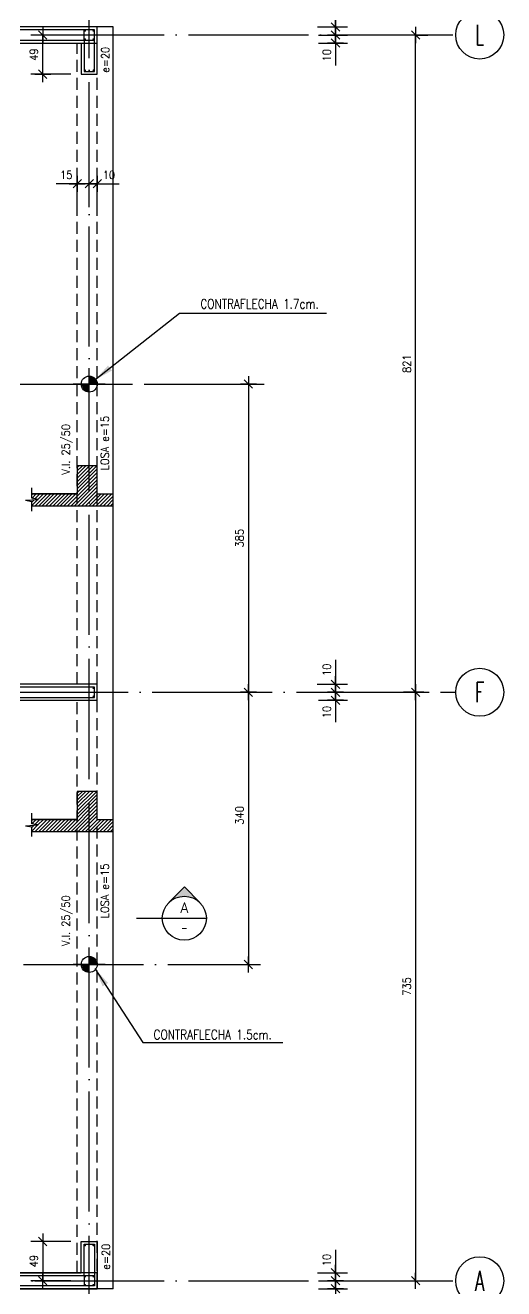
# Model space of a CAD drawing. Extents: x 2750 to 11313, y 3653 to 11429.
# Drawn here: x 7108 to 7705, y 4853 to 6431 of the extents above; entities that cross this region are included whole.
import ezdxf
from ezdxf.enums import TextEntityAlignment as Align

# ---------------------------------------------------------------- set-up
doc = ezdxf.new("R2010")
doc.units = 0
doc.header["$LTSCALE"] = 60
doc.header["$PDMODE"] = 1
doc.linetypes.add('EJES', pattern=[3, 2.5, -0.25, 0, -0.25])
doc.linetypes.add('HIDDEN', pattern=[0.375, 0.25, -0.125])
doc.layers.get('0').update_dxf_attribs({"linetype": 'CONTINUOUS'})
doc.layers.get('DEFPOINTS').update_dxf_attribs({"linetype": 'CONTINUOUS'})
for name, color, linetype in [('COTAS', 3, 'CONTINUOUS'), ('EJES', 1, 'EJES'), ('MALLA', 1, 'CONTINUOUS'), ('MUROS', 4, 'CONTINUOUS'), ('SECCION', 1, 'CONTINUOUS'), ('SHAFT', 1, 'CONTINUOUS'), ('TEXTO', 3, 'CONTINUOUS'), ('TEXTOS', 2, 'CONTINUOUS'), ('VIGAS', 2, 'CONTINUOUS')]:
    doc.layers.add(name, color=color, linetype=linetype)
doc.layers.add('NVSUP', color=250, linetype='CONTINUOUS', plot=False)
doc.styles.add('COTAS', font='romans.shx', dxfattribs={"width": 0.9})
doc.styles.add('ROMANS', font='romans.shx', dxfattribs={"width": 0.9, "height": 10})
doc.dimstyles.new('50', dxfattribs={"dimtxt": 10, "dimasz": 1, "dimexe": 15, "dimexo": 0, "dimgap": 6, "dimtad": 1, "dimdec": 8, "dimdsep": 46, "dimtxsty": 'COTAS', "dimblk": '$COTA$', "dimcen": 0.09, "dimdle": 10, "dimclrd": 256, "dimclre": 256, "dimclrt": 2, "dimadec": 0, "dimazin": 0, "dimtfac": 1, "dimtdec": 8, "dimtmove": 0, "dimatfit": 2, "dimfxl": 35, "dimfxlon": 1, "dimtolj": 1, "dimarcsym": 0})
doc.dimstyles.new('50$7', dxfattribs={"dimtxt": 10, "dimasz": 12, "dimexe": 15, "dimexo": 0, "dimgap": 6, "dimtad": 1, "dimdec": 8, "dimdsep": 46, "dimtxsty": 'COTAS', "dimblk": '$COTA$', "dimcen": 0.09, "dimdle": 10, "dimclrd": 256, "dimclre": 256, "dimclrt": 2, "dimadec": 0, "dimazin": 0, "dimtfac": 1, "dimtdec": 8, "dimtmove": 0, "dimatfit": 2, "dimfxl": 35, "dimfxlon": 1, "dimtolj": 1, "dimarcsym": 0})

# ---------------------------------------------------------------- blocks, each defined once
blk = doc.blocks.new('$EJE$')
at = {"color": 6}
blk.add_circle((0, 0), 30, dxfattribs=at)
at = {"color": 6, "style": 'COTAS', "width": 0.6}
blk.add_attdef('EJE', text='', height=25, dxfattribs=at).set_placement((0, 0), align=Align.MIDDLE)
blk = doc.blocks.new('$COTA$')
at = {"layer": 'COTAS'}
for p, q in [((0, -10), (0, 10)), ((5.303, 5.303), (-5.303, -5.303)), ((10, 0), (-10, 0))]:
    blk.add_line(p, q, dxfattribs=at)
blk = doc.blocks.new('*D17')
at = {"layer": 'COTAS', "lineweight": -2, "transparency": 16777216}
for p, q in [((7595, 6418.7), (7610, 6418.7)), ((7595, 5598.7), (7595, 6417.7)), ((7595, 5597.7), (7580, 5597.7))]:
    blk.add_line(p, q, dxfattribs=at)
at = {"layer": 'DEFPOINTS', "color": 0, "transparency": 16777216}
for p in [(7595, 6418.7), (7595, 6418.7), (7595, 5597.7)]:
    blk.add_point(p, dxfattribs=at)
at = {"layer": 'COTAS', "lineweight": -2, "transparency": 16777216}
for p, rotation in [((7595, 6418.7), 90), ((7595, 5597.7), 270)]:
    blk.add_blockref('$COTA$', p, dxfattribs=dict(at, rotation=rotation))
at = {"layer": 'COTAS', "color": 2, "transparency": 16777216, "insert": (7584, 6008.2), "char_height": 10, "attachment_point": 5, "rotation": 90, "style": 'COTAS'}
blk.add_mtext('\\A1;821', dxfattribs=at)
blk = doc.blocks.new('*D26')
at = {"layer": 'COTAS', "lineweight": -2, "transparency": 16777216}
for p, q in [((7560, 5597.7), (7610, 5597.7)), ((7595, 5596.7), (7595, 4863.7)), ((7560, 4862.7), (7610, 4862.7))]:
    blk.add_line(p, q, dxfattribs=at)
at = {"layer": 'DEFPOINTS', "color": 0, "transparency": 16777216}
for p in [(7533.8, 5597.7), (7533.8, 4862.7), (7595, 4862.7)]:
    blk.add_point(p, dxfattribs=at)
at = {"layer": 'COTAS', "lineweight": -2, "transparency": 16777216}
for p, rotation in [((7595, 5597.7), 90), ((7595, 4862.7), 270)]:
    blk.add_blockref('$COTA$', p, dxfattribs=dict(at, rotation=rotation))
at = {"layer": 'COTAS', "color": 2, "transparency": 16777216, "insert": (7584, 5230.2), "char_height": 10, "attachment_point": 5, "rotation": 90, "style": 'COTAS'}
blk.add_mtext('\\A1;735', dxfattribs=at)
blk = doc.blocks.new('*D63')
at = {"layer": 'COTAS', "lineweight": -2, "transparency": 16777216}
for p, q in [((6794.5, 6738.7), (6794.5, 6788.7)), ((7187.5, 6738.7), (7187.5, 6788.7)), ((6795.5, 6773.7), (7186.5, 6773.7))]:
    blk.add_line(p, q, dxfattribs=at)
at = {"layer": 'DEFPOINTS', "color": 0, "transparency": 16777216}
for p in [(7187.5, 6773.7), (6794.5, 6428.7), (7187.5, 6428.7)]:
    blk.add_point(p, dxfattribs=at)
at = {"layer": 'COTAS', "lineweight": -2, "transparency": 16777216, "rotation": 180}
blk.add_blockref('$COTA$', (6794.5, 6773.7), dxfattribs=at)
at = {"layer": 'COTAS', "lineweight": -2, "transparency": 16777216}
blk.add_blockref('$COTA$', (7187.5, 6773.7), dxfattribs=at)
at = {"layer": 'COTAS', "color": 2, "transparency": 16777216, "insert": (6991, 6784.7), "char_height": 10, "attachment_point": 5, "style": 'COTAS'}
blk.add_mtext('\\A1;393', dxfattribs=at)
blk = doc.blocks.new('*D68')
at = {"layer": 'COTAS', "lineweight": -2, "transparency": 16777216}
for p, q in [((7164.3, 4911.7), (7114.3, 4911.7)), ((7129.3, 4910.7), (7129.3, 4863.7)), ((7164.3, 4862.7), (7114.3, 4862.7))]:
    blk.add_line(p, q, dxfattribs=at)
at = {"layer": 'DEFPOINTS', "color": 0, "transparency": 16777216}
for p in [(7187.5, 4911.7), (7129.3, 4862.7), (7187.5, 4862.7)]:
    blk.add_point(p, dxfattribs=at)
at = {"layer": 'COTAS', "lineweight": -2, "transparency": 16777216}
for p, rotation in [((7129.3, 4911.7), 90), ((7129.3, 4862.7), 270)]:
    blk.add_blockref('$COTA$', p, dxfattribs=dict(at, rotation=rotation))
at = {"layer": 'COTAS', "color": 2, "transparency": 16777216, "insert": (7118.3, 4887.2), "char_height": 10, "attachment_point": 5, "rotation": 90, "style": 'COTAS'}
blk.add_mtext('\\A1;49', dxfattribs=at)
blk = doc.blocks.new('*D69')
at = {"layer": 'COTAS', "lineweight": -2, "transparency": 16777216}
for p, q in [((7164.3, 6418.7), (7114.3, 6418.7)), ((7129.3, 6370.7), (7129.3, 6417.7)), ((7164.3, 6369.7), (7114.3, 6369.7))]:
    blk.add_line(p, q, dxfattribs=at)
at = {"layer": 'DEFPOINTS', "color": 0, "transparency": 16777216}
for p in [(7129.3, 6418.7), (7187.5, 6418.7), (7187.5, 6369.7)]:
    blk.add_point(p, dxfattribs=at)
at = {"layer": 'COTAS', "lineweight": -2, "transparency": 16777216}
for p, rotation in [((7129.3, 6418.7), 90), ((7129.3, 6369.7), 270)]:
    blk.add_blockref('$COTA$', p, dxfattribs=dict(at, rotation=rotation))
at = {"layer": 'COTAS', "color": 2, "transparency": 16777216, "insert": (7118.3, 6394.2), "char_height": 10, "attachment_point": 5, "rotation": 90, "style": 'COTAS'}
blk.add_mtext('\\A1;49', dxfattribs=at)
blk = doc.blocks.new('*D92')
at = {"layer": 'COTAS', "lineweight": -2, "transparency": 16777216}
for p, q in [((7473.5, 6418.7), (7510, 6418.7)), ((7473.5, 6408.7), (7510, 6408.7)), ((7495, 6419.7), (7495, 6420.7)), ((7495, 6418.7), (7495, 6408.7)), ((7495, 6407.7), (7495, 6380.8))]:
    blk.add_line(p, q, dxfattribs=at)
at = {"layer": 'DEFPOINTS', "color": 0, "transparency": 16777216}
for p in [(7473.5, 6418.7), (7473.5, 6408.7), (7495, 6418.7)]:
    blk.add_point(p, dxfattribs=at)
at = {"layer": 'COTAS', "lineweight": -2, "transparency": 16777216}
for p, rotation in [((7495, 6418.7), 270), ((7495, 6408.7), 90)]:
    blk.add_blockref('$COTA$', p, dxfattribs=dict(at, rotation=rotation))
at = {"layer": 'COTAS', "color": 2, "transparency": 16777216, "insert": (7484, 6393.4), "char_height": 10, "attachment_point": 5, "rotation": 90, "style": 'COTAS'}
blk.add_mtext('\\A1;10', dxfattribs=at)
blk = doc.blocks.new('*D93')
at = {"layer": 'COTAS', "lineweight": -2, "transparency": 16777216}
for p, q in [((7495, 6457.3), (7495, 6428.7)), ((7472.4, 6428.7), (7510, 6428.7)), ((7495, 6429.7), (7495, 6430.7)), ((7495, 6418.7), (7495, 6428.7)), ((7495, 6418.7), (7495, 6428.7)), ((7473.5, 6418.7), (7510, 6418.7)), ((7495, 6417.7), (7495, 6416.7))]:
    blk.add_line(p, q, dxfattribs=at)
at = {"layer": 'DEFPOINTS', "color": 0, "transparency": 16777216}
for p in [(7472.4, 6428.7), (7495, 6428.7), (7473.5, 6418.7)]:
    blk.add_point(p, dxfattribs=at)
at = {"layer": 'COTAS', "lineweight": -2, "transparency": 16777216}
for p, rotation in [((7495, 6428.7), 270), ((7495, 6418.7), 90)]:
    blk.add_blockref('$COTA$', p, dxfattribs=dict(at, rotation=rotation))
at = {"layer": 'COTAS', "color": 2, "transparency": 16777216, "insert": (7484, 6444.6), "char_height": 10, "attachment_point": 5, "rotation": 90, "style": 'COTAS'}
blk.add_mtext('\\A1;10', dxfattribs=at)
blk = doc.blocks.new('*D94')
at = {"layer": 'COTAS', "lineweight": -2, "transparency": 16777216}
for p, q in [((7473.5, 5597.7), (7510, 5597.7)), ((7473.5, 5587.7), (7510, 5587.7)), ((7495, 5598.7), (7495, 5599.7)), ((7495, 5597.7), (7495, 5587.7)), ((7495, 5586.7), (7495, 5560.4))]:
    blk.add_line(p, q, dxfattribs=at)
at = {"layer": 'DEFPOINTS', "color": 0, "transparency": 16777216}
for p in [(7473.5, 5597.7), (7473.5, 5587.7), (7495, 5597.7)]:
    blk.add_point(p, dxfattribs=at)
at = {"layer": 'COTAS', "lineweight": -2, "transparency": 16777216}
for p, rotation in [((7495, 5597.7), 270), ((7495, 5587.7), 90)]:
    blk.add_blockref('$COTA$', p, dxfattribs=dict(at, rotation=rotation))
at = {"layer": 'COTAS', "color": 2, "transparency": 16777216, "insert": (7484, 5573.1), "char_height": 10, "attachment_point": 5, "rotation": 90, "style": 'COTAS'}
blk.add_mtext('\\A1;10', dxfattribs=at)
blk = doc.blocks.new('*D95')
at = {"layer": 'COTAS', "lineweight": -2, "transparency": 16777216}
for p, q in [((7495, 5638.4), (7495, 5607.7)), ((7472.1, 5607.7), (7510, 5607.7)), ((7495, 5608.7), (7495, 5609.7)), ((7495, 5597.7), (7495, 5607.7)), ((7495, 5597.7), (7495, 5607.7)), ((7473.5, 5597.7), (7510, 5597.7)), ((7495, 5596.7), (7495, 5595.7))]:
    blk.add_line(p, q, dxfattribs=at)
at = {"layer": 'DEFPOINTS', "color": 0, "transparency": 16777216}
for p in [(7472.1, 5607.7), (7495, 5607.7), (7473.5, 5597.7)]:
    blk.add_point(p, dxfattribs=at)
at = {"layer": 'COTAS', "lineweight": -2, "transparency": 16777216}
for p, rotation in [((7495, 5607.7), 270), ((7495, 5597.7), 90)]:
    blk.add_blockref('$COTA$', p, dxfattribs=dict(at, rotation=rotation))
at = {"layer": 'COTAS', "color": 2, "transparency": 16777216, "insert": (7484, 5625.7), "char_height": 10, "attachment_point": 5, "rotation": 90, "style": 'COTAS'}
blk.add_mtext('\\A1;10', dxfattribs=at)
blk = doc.blocks.new('*D96')
at = {"layer": 'COTAS', "lineweight": -2, "transparency": 16777216}
for p, q in [((7473.5, 4862.7), (7510, 4862.7)), ((7495, 4863.7), (7495, 4864.7)), ((7495, 4862.7), (7495, 4852.7)), ((7473.5, 4852.7), (7510, 4852.7)), ((7495, 4851.7), (7495, 4824.8))]:
    blk.add_line(p, q, dxfattribs=at)
at = {"layer": 'DEFPOINTS', "color": 0, "transparency": 16777216}
for p in [(7473.5, 4862.7), (7495, 4862.7), (7473.5, 4852.7)]:
    blk.add_point(p, dxfattribs=at)
at = {"layer": 'COTAS', "lineweight": -2, "transparency": 16777216}
for p, rotation in [((7495, 4862.7), 270), ((7495, 4852.7), 90)]:
    blk.add_blockref('$COTA$', p, dxfattribs=dict(at, rotation=rotation))
at = {"layer": 'COTAS', "color": 2, "transparency": 16777216, "insert": (7484, 4837.4), "char_height": 10, "attachment_point": 5, "rotation": 90, "style": 'COTAS'}
blk.add_mtext('\\A1;10', dxfattribs=at)
blk = doc.blocks.new('*D97')
at = {"layer": 'COTAS', "lineweight": -2, "transparency": 16777216}
for p, q in [((7495, 4901.3), (7495, 4872.7)), ((7472.4, 4872.7), (7510, 4872.7)), ((7473.5, 4862.7), (7510, 4862.7)), ((7495, 4873.7), (7495, 4874.7)), ((7495, 4862.7), (7495, 4872.7)), ((7495, 4862.7), (7495, 4872.7)), ((7495, 4861.7), (7495, 4860.7))]:
    blk.add_line(p, q, dxfattribs=at)
at = {"layer": 'DEFPOINTS', "color": 0, "transparency": 16777216}
for p in [(7472.4, 4872.7), (7473.5, 4862.7), (7495, 4872.7)]:
    blk.add_point(p, dxfattribs=at)
at = {"layer": 'COTAS', "lineweight": -2, "transparency": 16777216}
for p, rotation in [((7495, 4872.7), 270), ((7495, 4862.7), 90)]:
    blk.add_blockref('$COTA$', p, dxfattribs=dict(at, rotation=rotation))
at = {"layer": 'COTAS', "color": 2, "transparency": 16777216, "insert": (7484, 4888.6), "char_height": 10, "attachment_point": 5, "rotation": 90, "style": 'COTAS'}
blk.add_mtext('\\A1;10', dxfattribs=at)
blk = doc.blocks.new('*U185')
at = {"layer": 'TEXTO', "linetype": 'Continuous'}
for points in [[(-0.1, 0), (0, 0), (-0.071, 0.071)], [(0, 0.1), (-0.071, 0.071), (0, 0)], [(0.1, 0), (0, 0), (0.071, -0.071)], [(0, -0.1), (0.071, -0.071), (0, 0)]]:
    blk.add_solid(points, dxfattribs=at)
blk = doc.blocks.new('PUNTO')
at = {"layer": 'TEXTO', "color": 3, "linetype": 'Continuous'}
for p, q in [((0, -0.2), (0, 0.2)), ((-0.2, 0), (0.2, 0))]:
    blk.add_line(p, q, dxfattribs=at)
blk.add_circle((0, 0), 0.1, dxfattribs=at)
blk.add_blockref('*U185', (0, 0), dxfattribs=at)
blk = doc.blocks.new('*D186')
at = {"layer": 'COTAS', "lineweight": -2, "transparency": 16777216}
for p, q in [((7351.1, 5982.7), (7401.1, 5982.7)), ((7386.1, 5981.7), (7386.1, 5598.7)), ((7351.1, 5597.7), (7401.1, 5597.7))]:
    blk.add_line(p, q, dxfattribs=at)
at = {"layer": 'DEFPOINTS', "color": 0, "transparency": 16777216}
for p in [(7265.7, 5982.7), (7267.3, 5597.7), (7386.1, 5597.7)]:
    blk.add_point(p, dxfattribs=at)
at = {"layer": 'COTAS', "lineweight": -2, "transparency": 16777216}
for p, rotation in [((7386.1, 5982.7), 90), ((7386.1, 5597.7), 270)]:
    blk.add_blockref('$COTA$', p, dxfattribs=dict(at, rotation=rotation))
at = {"layer": 'COTAS', "color": 2, "transparency": 16777216, "insert": (7375.1, 5790.2), "char_height": 10, "attachment_point": 5, "rotation": 90, "style": 'COTAS'}
blk.add_mtext('\\A1;385', dxfattribs=at)
blk = doc.blocks.new('*D187')
at = {"layer": 'COTAS', "lineweight": -2, "transparency": 16777216}
for p, q in [((7351.1, 5597.7), (7401.1, 5597.7)), ((7386.1, 5596.7), (7386.1, 5258.7)), ((7351.1, 5257.7), (7401.1, 5257.7))]:
    blk.add_line(p, q, dxfattribs=at)
at = {"layer": 'DEFPOINTS', "color": 0, "transparency": 16777216}
for p in [(7267.3, 5597.7), (7200.7, 5257.7), (7386.1, 5257.7)]:
    blk.add_point(p, dxfattribs=at)
at = {"layer": 'COTAS', "lineweight": -2, "transparency": 16777216}
for p, rotation in [((7386.1, 5597.7), 90), ((7386.1, 5257.7), 270)]:
    blk.add_blockref('$COTA$', p, dxfattribs=dict(at, rotation=rotation))
at = {"layer": 'COTAS', "color": 2, "transparency": 16777216, "insert": (7375.1, 5444), "char_height": 10, "attachment_point": 5, "rotation": 90, "style": 'COTAS'}
blk.add_mtext('\\A1;340', dxfattribs=at)
blk = doc.blocks.new('*U201')
blk.add_hatch(color=1).paths.add_polyline_path([(0, 66.6), (-19.3, 47.1, -0.197299), (0, 55, -0.197299), (19.3, 47.1)])
at = {"color": 1}
for p, q in [((-252.8, 27.5), (-252.8, 64.5)), ((-252.8, 64.5), (-241.1, 27.5)), ((0, 66.6), (-19.3, 47.1)), ((0, 66.6), (19.3, 47.1))]:
    blk.add_line(p, q, dxfattribs=at)
at = {"color": 6}
for p, q in [((-210.4, 27.5), (-252.8, 27.5)), ((-59.8, 27.5), (27.5, 27.5))]:
    blk.add_line(p, q, dxfattribs=at)
at = {"color": 1}
blk.add_circle((0, 27.5), 27.5, dxfattribs=at)
blk.add_solid([(-252.8, 27.5), (-252.8, 64.5), (-241.1, 27.5)], dxfattribs=at)
at = {"color": 4, "style": 'COTAS'}
blk.add_attdef('SECCION', text='', height=13, dxfattribs=at).set_placement((0, 40.7), align=Align.MIDDLE)
at = {"color": 2, "style": 'COTAS', "width": 0.9}
blk.add_attdef('PLANO', text='', height=7.93, dxfattribs=at).set_placement((0, 15.1), align=Align.MIDDLE)
blk = doc.blocks.new('*D202')
at = {"layer": 'COTAS', "lineweight": -2, "transparency": 16777216}
for p, q in [((7172.5, 6203.8), (7172.5, 6247.9)), ((7187.5, 6203.8), (7187.5, 6247.9)), ((7172.5, 6232.9), (7146.2, 6232.9)), ((7186.5, 6232.9), (7173.5, 6232.9))]:
    blk.add_line(p, q, dxfattribs=at)
at = {"layer": 'DEFPOINTS', "color": 0, "transparency": 16777216}
for p in [(7172.5, 6232.9), (7172.5, 6203.8), (7187.5, 6203.8)]:
    blk.add_point(p, dxfattribs=at)
at = {"layer": 'COTAS', "lineweight": -2, "transparency": 16777216, "rotation": 180}
blk.add_blockref('$COTA$', (7172.5, 6232.9), dxfattribs=at)
at = {"layer": 'COTAS', "lineweight": -2, "transparency": 16777216}
blk.add_blockref('$COTA$', (7187.5, 6232.9), dxfattribs=at)
at = {"layer": 'COTAS', "color": 2, "transparency": 16777216, "insert": (7158.8, 6243.9), "char_height": 10, "attachment_point": 5, "style": 'COTAS'}
blk.add_mtext('\\A1;15', dxfattribs=at)
blk = doc.blocks.new('*D203')
at = {"layer": 'COTAS', "lineweight": -2, "transparency": 16777216}
for p, q in [((7187.5, 6203.8), (7187.5, 6247.9)), ((7197.5, 6203.8), (7197.5, 6247.9)), ((7186.5, 6232.9), (7185.5, 6232.9)), ((7187.5, 6232.9), (7197.5, 6232.9)), ((7198.5, 6232.9), (7224.7, 6232.9))]:
    blk.add_line(p, q, dxfattribs=at)
at = {"layer": 'DEFPOINTS', "color": 0, "transparency": 16777216}
for p in [(7197.5, 6232.9), (7187.5, 6203.8), (7197.5, 6203.8)]:
    blk.add_point(p, dxfattribs=at)
at = {"layer": 'COTAS', "lineweight": -2, "transparency": 16777216}
blk.add_blockref('$COTA$', (7187.5, 6232.9), dxfattribs=at)
at = {"layer": 'COTAS', "lineweight": -2, "transparency": 16777216, "rotation": 180}
blk.add_blockref('$COTA$', (7197.5, 6232.9), dxfattribs=at)
at = {"layer": 'COTAS', "color": 2, "transparency": 16777216, "insert": (7212.1, 6243.9), "char_height": 10, "attachment_point": 5, "style": 'COTAS'}
blk.add_mtext('\\A1;10', dxfattribs=at)

msp = doc.modelspace()

# ---------------------------------------------------------------- hatches: boundary and pattern name
at = {"layer": 'SHAFT'}
h = msp.add_hatch(dxfattribs=at)
h.set_pattern_fill('ANSI31', color=9)
h.set_pattern_definition([(45, (3523.3048, -42.5207), (-2.245064, 2.245064), [])])
h.paths.add_polyline_path([(7187.45585631, 5880.49612872), (7197.45585631, 5880.49612872), (7197.45585631, 5845.49612872), (7217.45585631, 5845.49612872), (7217.45585631, 5830.49612872), (7197.45585631, 5830.49612872), (7187.45585631, 5830.49612872)])
h.paths.add_polyline_path([(7115.66278989, 5839.99612872), (7115.66278989, 5845.49612872), (7172.45585631, 5845.49612872), (7172.45585631, 5880.49612872), (7187.45585631, 5880.49612872), (7187.45585631, 5830.49612872), (7115.66278989, 5830.49612872), (7115.66278989, 5835.99612872), (7107.66278989, 5837.49612872), (7123.66278989, 5838.49612872)])
h = msp.add_hatch(dxfattribs=at)
h.set_pattern_fill('ANSI31', color=9)
h.set_pattern_definition([(45, (3523.3048, -449.0266), (-2.245064, 2.245064), [])])
h.paths.add_polyline_path([(7187.45585631, 5473.99018379), (7197.45585631, 5473.99018379), (7197.45585631, 5438.99018379), (7217.45585631, 5438.99018379), (7217.45585631, 5423.99018379), (7197.45585631, 5423.99018379), (7187.45585631, 5423.99018379)])
h.paths.add_polyline_path([(7115.66278989, 5433.49018379), (7115.66278989, 5438.99018379), (7172.45585631, 5438.99018379), (7172.45585631, 5473.99018379), (7187.45585631, 5473.99018379), (7187.45585631, 5423.99018379), (7115.66278989, 5423.99018379), (7115.66278989, 5429.49018379), (7107.66278989, 5430.99018379), (7123.66278989, 5431.99018379)])

# ---------------------------------------------------------------- linework, layer by layer
at = {"layer": 'EJES'}
for points in [[(7187.45585631, 4408.70691493), (7187.45585631, 6873.70691493)], [(3348.95585631, 6418.70691493), (7644.95585631, 6418.70691493)], [(7075.74099728, 5982.70691493), (7410.76376828, 5982.70691493)], [(7136.06758445, 5982.70691493), (7241.32644156, 5982.70691493)], [(6545.54844281, 5597.70691493), (7644.95585631, 5597.70691493)], [(7105.36061877, 5257.70691493), (7359.54363655, 5257.70691493)], [(3348.95585631, 4862.70691493), (7644.95585631, 4862.70691493)]]:
    msp.add_lwpolyline(points, dxfattribs=at)
at = {"layer": 'MALLA'}
for p, q in [((7180.95585631, 6412.20691493), (7180.95585631, 6425.20691493)), ((7180.95585631, 6412.20691493), (7193.95585631, 6412.20691493)), ((7180.95585631, 4869.20691493), (7180.95585631, 4856.20691493)), ((7180.95585631, 4869.20691493), (7193.95585631, 4869.20691493))]:
    msp.add_line(p, q, dxfattribs=at)
for points in [[(6797.95585631, 6412.20691493), (7180.95585631, 6412.20691493), (7180.95585631, 6373.20691493), (7193.95585631, 6373.20691493), (7193.95585631, 6425.20691493), (6797.95585631, 6425.20691493)], [(6648.95585631, 5604.20691493), (6648.95585631, 5777.70691493), (6635.95585631, 5777.70691493), (6635.95585631, 5591.20691493), (7193.95585631, 5591.20691493), (7193.95585631, 5604.20691493)], [(7193.95585631, 4908.20691493), (7193.95585631, 4856.20691493), (6797.95585631, 4856.20691493), (6797.95585631, 4869.20691493), (7180.95585631, 4869.20691493), (7180.95585631, 4908.20691493)]]:
    msp.add_lwpolyline(points, close=True, dxfattribs=at)
for points in [[(7181.58085631, 6423.95691493, 1.25, 1.25, -1), (7182.83085631, 6423.95691493, 1.25, 1.25, -1)], [(7192.08085631, 6423.95691493, 1.25, 1.25, -1), (7193.33085631, 6423.95691493, 1.25, 1.25, -1)], [(7181.58085631, 6413.45691493, 1.25, 1.25, -1), (7182.83085631, 6413.45691493, 1.25, 1.25, -1)], [(7192.08085631, 6413.45691493, 1.25, 1.25, -1), (7193.33085631, 6413.45691493, 1.25, 1.25, -1)], [(7181.58085631, 6374.45691493, 1.25, 1.25, -1), (7182.83085631, 6374.45691493, 1.25, 1.25, -1)], [(7192.08085631, 6374.45691493, 1.25, 1.25, -1), (7193.33085631, 6374.45691493, 1.25, 1.25, -1)], [(7192.08085631, 5602.95691493, 1.25, 1.25, -1), (7193.33085631, 5602.95691493, 1.25, 1.25, -1)], [(7192.08085631, 5592.45691493, 1.25, 1.25, -1), (7193.33085631, 5592.45691493, 1.25, 1.25, -1)], [(7181.58085631, 4906.95691493, 1.25, 1.25, -1), (7182.83085631, 4906.95691493, 1.25, 1.25, -1)], [(7192.08085631, 4906.95691493, 1.25, 1.25, -1), (7193.33085631, 4906.95691493, 1.25, 1.25, -1)], [(7181.58085631, 4867.95691493, 1.25, 1.25, -1), (7182.83085631, 4867.95691493, 1.25, 1.25, -1)], [(7192.08085631, 4867.95691493, 1.25, 1.25, -1), (7193.33085631, 4867.95691493, 1.25, 1.25, -1)], [(7181.58085631, 4857.45691493, 1.25, 1.25, -1), (7182.83085631, 4857.45691493, 1.25, 1.25, -1)], [(7192.08085631, 4857.45691493, 1.25, 1.25, -1), (7193.33085631, 4857.45691493, 1.25, 1.25, -1)]]:
    msp.add_lwpolyline(points, format="xyseb", close=True, dxfattribs=at)
at = {"layer": 'MUROS'}
for points in [[(6794.45585631, 6408.70691493), (7177.45585631, 6408.70691493), (7177.45585631, 6369.70691493), (7197.45585631, 6369.70691493), (7197.45585631, 6428.70691493), (6794.45585631, 6428.70691493)], [(6652.45585631, 5607.70691493), (6652.45585631, 5781.20691493), (6632.45585631, 5781.20691493), (6632.45585631, 5587.70691493), (7197.45585631, 5587.70691493), (7197.45585631, 5607.70691493)], [(7197.45585631, 4911.70691493), (7197.45585631, 4852.70691493), (6794.45585631, 4852.70691493), (6794.45585631, 4872.70691493), (7177.45585631, 4872.70691493), (7177.45585631, 4911.70691493)]]:
    msp.add_lwpolyline(points, close=True, dxfattribs=at)
at = {"layer": 'NVSUP'}
for points in [[(6794.45585631, 6408.70691493), (7197.45585631, 6408.70691493), (7197.45585631, 6428.70691493), (6794.45585631, 6428.70691493)], [(6794.45585631, 4852.70691493), (7197.45585631, 4852.70691493), (7197.45585631, 4872.70691493), (6794.45585631, 4872.70691493)]]:
    msp.add_lwpolyline(points, close=True, dxfattribs=at)
at = {"layer": 'SECCION', "color": 9}
for p, q in [((7107.66278989, 5837.49612872), (7115.66278989, 5835.99612872)), ((7107.66278989, 5430.99018379), (7115.66278989, 5429.49018379))]:
    msp.add_line(p, q, dxfattribs=at)
at = {"layer": 'SECCION'}
for points in [[(7197.45585631, 5880.49612872), (7172.45585631, 5880.49612872)], [(7172.45585631, 5880.49612872), (7172.45585631, 5845.49612872)], [(7197.45585631, 5845.49612872), (7197.45585631, 5880.49612872)], [(7172.45585631, 5845.49612872), (7115.66278989, 5845.49612872)], [(7115.66278989, 5845.49612872), (7172.45585631, 5845.49612872)], [(7197.45585631, 5845.49612872), (7217.45585631, 5845.49612872)], [(7115.66278989, 5830.49612872), (7217.45585631, 5830.49612872)], [(7197.45585631, 5473.99018379), (7172.45585631, 5473.99018379)], [(7172.45585631, 5473.99018379), (7172.45585631, 5438.99018379)], [(7197.45585631, 5438.99018379), (7197.45585631, 5473.99018379)], [(7172.45585631, 5438.99018379), (7115.66278989, 5438.99018379)], [(7115.66278989, 5438.99018379), (7172.45585631, 5438.99018379)], [(7197.45585631, 5438.99018379), (7217.45585631, 5438.99018379)], [(7115.66278989, 5423.99018379), (7217.45585631, 5423.99018379)]]:
    msp.add_lwpolyline(points, dxfattribs=at)
at = {"layer": 'SECCION', "color": 9}
for points in [[(7107.66278989, 5837.49612872), (7123.66278989, 5838.49612872), (7115.66278989, 5839.99612872), (7115.66278989, 5853.09436033)], [(7115.66278989, 5823.90614455), (7115.66278989, 5835.99612872)], [(7107.66278989, 5430.99018379), (7123.66278989, 5431.99018379), (7115.66278989, 5433.49018379), (7115.66278989, 5446.5884154)], [(7115.66278989, 5417.40019962), (7115.66278989, 5429.49018379)]]:
    msp.add_lwpolyline(points, dxfattribs=at)
at = {"layer": 'VIGAS'}
for p, q in [((7217.45585631, 6428.70691493), (7197.45585631, 6428.70691493)), ((7217.45585631, 4852.70691493), (7217.45585631, 6428.70691493)), ((7217.45585631, 4852.70691493), (7197.45585631, 4852.70691493))]:
    msp.add_line(p, q, dxfattribs=at)
at = {"layer": 'VIGAS', "linetype": 'HIDDEN'}
for p, q in [((7197.45585631, 5607.70691493), (7197.45585631, 6428.70691493)), ((7172.45585631, 5607.70691493), (7172.45585631, 6408.70691493)), ((7172.45585631, 4872.70691493), (7172.45585631, 5587.70691493)), ((7197.45585631, 4852.70691493), (7197.45585631, 5587.70691493))]:
    msp.add_line(p, q, dxfattribs=at)

# ---------------------------------------------------------------- block references
for name, p, values in [('$EJE$', (7674.95585631, 6418.70691493), {'EJE': 'L'}), ('$EJE$', (7674.95585631, 5597.70691493), {'EJE': 'F'}), ('*U201', (7306.17477217, 5287.97942407), {'SECCION': 'A', 'PLANO': '-'}), ('$EJE$', (7674.95585631, 4862.70691493), {'EJE': 'A'})]:
    msp.add_blockref(name, p).add_auto_attribs(values)
at = {"layer": 'TEXTO', "color": 3, "xscale": 100, "yscale": 100, "zscale": 100, "rotation": 90}
for p in [(7187.45585631, 5982.70691493), (7187.45585631, 5257.70691493)]:
    msp.add_blockref('PUNTO', p, dxfattribs=at)

# ---------------------------------------------------------------- texts
at = {"layer": 'TEXTOS', "style": 'ROMANS', "width": 0.9}
for s, p in [('e=20', (7207.46617217, 6387.75625429)), ('LOSA e=15', (7206.90977743, 5908.90361681)), ('V.I. 25/50', (7158.93267001, 5901.10759996)), ('LOSA e=15', (7206.90977743, 5349.46250732)), ('V.I. 25/50', (7158.93267001, 5312.41837276)), ('e=20', (7208.20750582, 4892.6979274))]:
    msp.add_text(s, height=10, rotation=90, dxfattribs=at).set_placement(p, align=Align.MIDDLE)
at = {"layer": 'TEXTOS', "style": 'ROMANS', "width": 0.8}
for s, p in [('CONTRAFLECHA 1.7cm.', (7400.03923778, 6082.87338647)), ('CONTRAFLECHA 1.5cm.', (7341.55224614, 5170.10628552))]:
    msp.add_text(s, height=12, dxfattribs=at).set_placement(p, align=Align.MIDDLE)

# ---------------------------------------------------------------- dimensions: what is measured, and where the dimension line sits
at = {"layer": 'COTAS'}
dim = msp.add_linear_dim(base=(7187.4558563143, 6773.7069149326), p1=(6794.4558563143, 6428.7069149326), p2=(7187.4558563143, 6428.7069149326), dimstyle='50', override={"dimtmove": 1}, dxfattribs=at)
dim.commit()
dim.dimension.update_dxf_attribs({"geometry": '*D63', "text_midpoint": (6990.9558563143, 6784.7069149326)})
for base, p1, p2, picture, middle in [((7494.9558563143, 6428.7069149326), (7473.4993577727, 6418.7069149326), (7472.4131277166, 6428.7069149326), '*D93', (7494.9558563143, 6444.6098711581)), ((7494.9558563143, 5607.7069149326), (7473.4993577727, 5597.7069149326), (7472.1415702026, 5607.7069149326), '*D95', (7494.9558563143, 5625.7400478343)), ((7386.0917253035, 5257.7069149326), (7267.2837807658, 5597.7069149326), (7200.6795055428, 5257.7069149326), '*D187', (7386.0917253035, 5443.9569149326)), ((7494.9558563143, 4872.7069149326), (7473.4993577727, 4862.7069149326), (7472.4131277166, 4872.7069149326), '*D97', (7494.9558563143, 4888.6098711581))]:
    dim = msp.add_linear_dim(base=base, p1=p1, p2=p2, angle=90, dimstyle='50', override={"dimtmove": 1}, dxfattribs=at)
    dim.commit()
    dim.dimension.update_dxf_attribs({"geometry": picture, "text_midpoint": middle, "dimtype": 160})
for base, p1, p2, angle, picture, middle in [((7129.2808131513, 6418.7069149326), (7187.4558563143, 6369.7069149326), (7187.4558563143, 6418.7069149326), 90, '*D69', (7118.2808131513, 6394.2069149326)), ((7594.9558563143, 6418.7069149326), (7594.9558563143, 5597.7069149326), (7594.9558563143, 6418.7069149326), 90, '*D17', (7583.9558563143, 6008.2069149326)), ((7197.4558563143, 6232.8850691834), (7187.4558563143, 6203.8102473182), (7197.4558563143, 6203.8102473182), 180, '*D203', (7212.0987134572, 6243.8850691834)), ((7129.2808131513, 4862.7069149326), (7187.4558563143, 4911.7069149326), (7187.4558563143, 4862.7069149326), 90, '*D68', (7118.2808131513, 4887.2069149326))]:
    dim = msp.add_linear_dim(base=base, p1=p1, p2=p2, angle=angle, dimstyle='50', dxfattribs=at)
    dim.commit()
    dim.dimension.update_dxf_attribs({"geometry": picture, "text_midpoint": middle})
for base, p1, p2, picture, middle in [((7494.9558563143, 6418.7069149326), (7473.4993577727, 6408.7069149326), (7473.4993577727, 6418.7069149326), '*D92', (7494.9558563143, 6393.4441754969)), ((7494.9558563143, 5597.7069149326), (7473.4993577727, 5587.7069149326), (7473.4993577727, 5597.7069149326), '*D94', (7494.9558563143, 5573.0640577897)), ((7494.9558563143, 4862.7069149326), (7473.4993577727, 4852.7069149326), (7473.4993577727, 4862.7069149326), '*D96', (7494.9558563143, 4837.4441754969))]:
    dim = msp.add_linear_dim(base=base, p1=p1, p2=p2, angle=90, dimstyle='50', dxfattribs=at)
    dim.commit()
    dim.dimension.update_dxf_attribs({"geometry": picture, "text_midpoint": middle, "dimtype": 160})
dim = msp.add_linear_dim(base=(7172.4558563143, 6232.8850691834), p1=(7187.4558563143, 6203.8102473182), p2=(7172.4558563143, 6203.8102473182), dimstyle='50', dxfattribs=at)
dim.commit()
dim.dimension.update_dxf_attribs({"geometry": '*D202', "text_midpoint": (7158.8129991715, 6243.8850691834)})
dim = msp.add_linear_dim(base=(7386.0917253035, 5597.7069149326), p1=(7265.6743412705, 5982.7069149326), p2=(7267.2837807658, 5597.7069149326), angle=90, dimstyle='50', override={"dimtmove": 1}, dxfattribs=at)
dim.commit()
dim.dimension.update_dxf_attribs({"geometry": '*D186', "text_midpoint": (7375.0917253035, 5790.2069149326)})
dim = msp.add_aligned_dim(p1=(7533.8050639994, 5597.7069149326), p2=(7533.8050639994, 4862.7069149326), distance=61.150792315, dimstyle='50', dxfattribs=at)
dim.commit()
dim.dimension.update_dxf_attribs({"geometry": '*D26', "text_midpoint": (7583.9558563143, 5230.2069149326)})

# ---------------------------------------------------------------- leaders
for points in [[(7194.52692413, 5987.79620902), (7299.94608985, 6071.44102757), (7483.5990428, 6071.44102757)], [(7194.52692413, 5252.61762085), (7254.20633283, 5160.1347898), (7429.26355017, 5160.1347898)]]:
    msp.add_leader(points, dimstyle='50$7', override={"dimasz": 24, "dimtad": 0}, dxfattribs=at)

doc.saveas('drawing.dxf')
